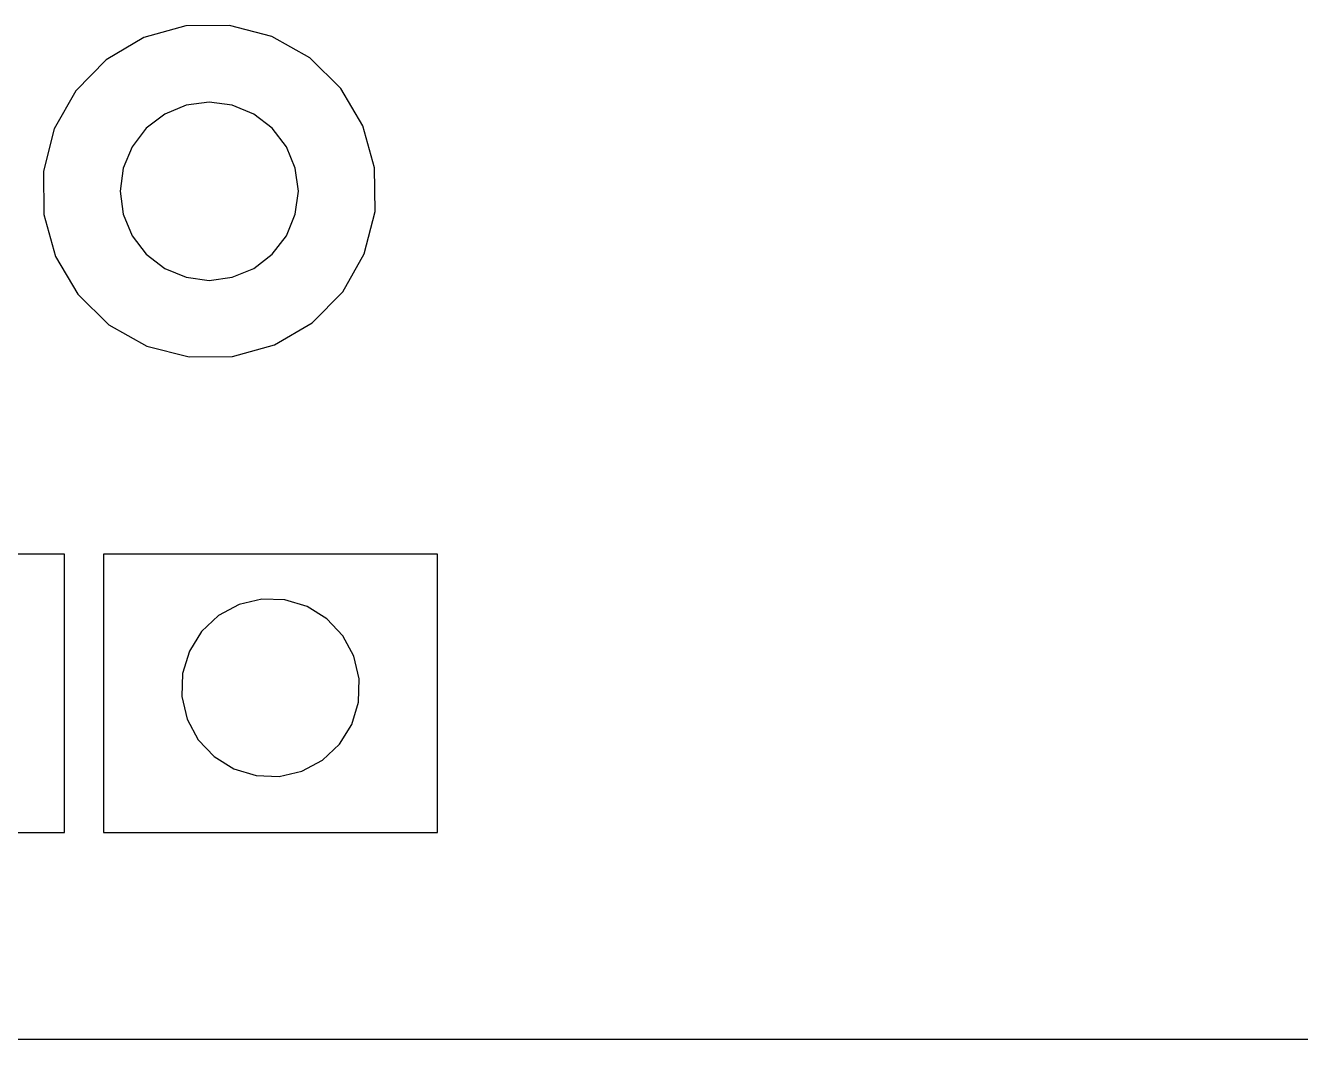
# Model space of a CAD drawing. Header units: metres. Extents: x -60 to 110, y 118 to 308.
# Drawn here: x 32.19 to 55.09, y 266.4 to 284.61 of the extents above; entities that cross this region are included whole.
import ezdxf

# ---------------------------------------------------------------- set-up
doc = ezdxf.new("R2010")
doc.units = ezdxf.units.M

msp = doc.modelspace()

# ---------------------------------------------------------------- linework, layer by layer
at = {"layer": 'Group#5'}
for p, q in [((110.183, 266.396, -2), (0.183, 266.396, -2)), ((110.183, 266.396), (0.183, 266.396))]:
    msp.add_line(p, q, dxfattribs=at)
at = {"layer": 'spacer_round'}
for p, q in [((34.314, 284.395), (33.639, 283.997)), ((34.314, 284.395, -2), (33.639, 283.997, -2)), ((35.068, 284.605), (34.314, 284.395)), ((35.068, 284.605, -2), (34.314, 284.395, -2)), ((34.314, 284.395), (34.314, 284.395, -2)), ((35.851, 284.612), (35.068, 284.605)), ((35.851, 284.612, -2), (35.068, 284.605, -2)), ((35.068, 284.605), (35.068, 284.605, -2)), ((36.61, 284.417), (35.851, 284.612)), ((35.851, 284.612), (35.851, 284.612, -2)), ((36.61, 284.417, -2), (35.851, 284.612, -2)), ((36.61, 284.417), (36.61, 284.417, -2)), ((37.292, 284.031), (36.61, 284.417)), ((37.292, 284.031, -2), (36.61, 284.417, -2)), ((33.639, 283.997), (33.091, 283.438)), ((33.639, 283.997, -2), (33.091, 283.438, -2)), ((33.639, 283.997), (33.639, 283.997, -2)), ((37.292, 284.031), (37.292, 284.031, -2)), ((37.85, 283.483), (37.292, 284.031)), ((37.85, 283.483, -2), (37.292, 284.031, -2)), ((37.85, 283.483), (37.85, 283.483, -2)), ((38.248, 282.808), (37.85, 283.483)), ((38.248, 282.808, -2), (37.85, 283.483, -2)), ((33.091, 283.438), (32.705, 282.757)), ((33.091, 283.438, -2), (32.705, 282.757, -2)), ((33.091, 283.438), (33.091, 283.438, -2)), ((34.688, 283.02), (34.356, 282.766)), ((34.688, 283.02, -2), (34.356, 282.766, -2)), ((35.073, 283.18), (34.688, 283.02)), ((35.073, 283.18, -2), (34.688, 283.02, -2)), ((34.688, 283.02), (34.688, 283.02, -2)), ((35.488, 283.234), (35.073, 283.18)), ((35.488, 283.234, -2), (35.073, 283.18, -2)), ((35.073, 283.18), (35.073, 283.18, -2)), ((35.488, 283.234), (35.488, 283.234, -2)), ((35.902, 283.18), (35.488, 283.234)), ((35.902, 283.18, -2), (35.488, 283.234, -2)), ((35.902, 283.18), (35.902, 283.18, -2)), ((36.288, 283.02), (35.902, 283.18)), ((36.288, 283.02, -2), (35.902, 283.18, -2)), ((36.288, 283.02), (36.288, 283.02, -2)), ((36.619, 282.766), (36.288, 283.02)), ((36.619, 282.766, -2), (36.288, 283.02, -2)), ((38.248, 282.808), (38.248, 282.808, -2)), ((38.458, 282.054), (38.248, 282.808)), ((38.458, 282.054, -2), (38.248, 282.808, -2)), ((32.705, 282.757), (32.51, 281.998)), ((32.705, 282.757, -2), (32.51, 281.998, -2)), ((32.705, 282.757), (32.705, 282.757, -2)), ((34.356, 282.766), (34.102, 282.434)), ((34.356, 282.766, -2), (34.102, 282.434, -2)), ((34.356, 282.766), (34.356, 282.766, -2)), ((36.619, 282.766), (36.619, 282.766, -2)), ((36.873, 282.434), (36.619, 282.766)), ((36.873, 282.434, -2), (36.619, 282.766, -2)), ((34.102, 282.434), (33.942, 282.048)), ((34.102, 282.434, -2), (33.942, 282.048, -2)), ((34.102, 282.434), (34.102, 282.434, -2)), ((36.873, 282.434), (36.873, 282.434, -2)), ((37.033, 282.048), (36.873, 282.434)), ((37.033, 282.048, -2), (36.873, 282.434, -2)), ((32.51, 281.998), (32.517, 281.215)), ((32.51, 281.998), (32.51, 281.998, -2)), ((32.51, 281.998, -2), (32.517, 281.215, -2)), ((33.942, 282.048), (33.888, 281.634)), ((33.942, 282.048, -2), (33.888, 281.634, -2)), ((33.942, 282.048), (33.942, 282.048, -2)), ((37.033, 282.048), (37.033, 282.048, -2)), ((37.088, 281.634), (37.033, 282.048)), ((37.088, 281.634, -2), (37.033, 282.048, -2)), ((38.465, 281.271), (38.458, 282.054)), ((38.458, 282.054), (38.458, 282.054, -2)), ((38.465, 281.271, -2), (38.458, 282.054, -2)), ((33.888, 281.634), (33.888, 281.634, -2)), ((33.888, 281.634), (33.942, 281.22)), ((33.888, 281.634, -2), (33.942, 281.22, -2)), ((37.033, 281.22), (37.088, 281.634)), ((37.033, 281.22, -2), (37.088, 281.634, -2)), ((37.088, 281.634), (37.088, 281.634, -2)), ((32.517, 281.215), (32.727, 280.461)), ((32.517, 281.215), (32.517, 281.215, -2)), ((32.517, 281.215, -2), (32.727, 280.461, -2)), ((33.942, 281.22), (33.942, 281.22, -2)), ((33.942, 281.22), (34.102, 280.834)), ((33.942, 281.22, -2), (34.102, 280.834, -2)), ((36.873, 280.834), (37.033, 281.22)), ((36.873, 280.834, -2), (37.033, 281.22, -2)), ((37.033, 281.22), (37.033, 281.22, -2)), ((38.27, 280.512), (38.465, 281.271)), ((38.27, 280.512, -2), (38.465, 281.271, -2)), ((38.465, 281.271), (38.465, 281.271, -2)), ((34.102, 280.834), (34.102, 280.834, -2)), ((34.102, 280.834), (34.356, 280.503)), ((34.102, 280.834, -2), (34.356, 280.503, -2)), ((36.619, 280.503), (36.873, 280.834)), ((36.619, 280.503, -2), (36.873, 280.834, -2)), ((36.873, 280.834), (36.873, 280.834, -2)), ((34.356, 280.503), (34.356, 280.503, -2)), ((34.356, 280.503), (34.688, 280.249)), ((34.356, 280.503, -2), (34.688, 280.249, -2)), ((36.288, 280.249), (36.619, 280.503)), ((36.288, 280.249, -2), (36.619, 280.503, -2)), ((36.619, 280.503), (36.619, 280.503, -2)), ((37.884, 279.83), (38.27, 280.512)), ((37.884, 279.83, -2), (38.27, 280.512, -2)), ((38.27, 280.512), (38.27, 280.512, -2)), ((32.727, 280.461), (33.125, 279.786)), ((32.727, 280.461), (32.727, 280.461, -2)), ((32.727, 280.461, -2), (33.125, 279.786, -2)), ((34.688, 280.249), (34.688, 280.249, -2)), ((34.688, 280.249), (35.073, 280.089)), ((34.688, 280.249, -2), (35.073, 280.089, -2)), ((35.073, 280.089), (35.073, 280.089, -2)), ((35.073, 280.089), (35.488, 280.034)), ((35.073, 280.089, -2), (35.488, 280.034, -2)), ((35.488, 280.034), (35.902, 280.089)), ((35.488, 280.034, -2), (35.902, 280.089, -2)), ((35.902, 280.089), (36.288, 280.249)), ((35.902, 280.089, -2), (36.288, 280.249, -2)), ((35.902, 280.089), (35.902, 280.089, -2)), ((36.288, 280.249), (36.288, 280.249, -2)), ((35.488, 280.034), (35.488, 280.034, -2)), ((37.336, 279.271), (37.884, 279.83)), ((37.336, 279.271, -2), (37.884, 279.83, -2)), ((37.884, 279.83), (37.884, 279.83, -2)), ((33.125, 279.786), (33.683, 279.237)), ((33.125, 279.786), (33.125, 279.786, -2)), ((33.125, 279.786, -2), (33.683, 279.237, -2)), ((33.683, 279.237), (34.365, 278.852)), ((33.683, 279.237), (33.683, 279.237, -2)), ((33.683, 279.237, -2), (34.365, 278.852, -2)), ((36.661, 278.874), (37.336, 279.271)), ((36.661, 278.874, -2), (37.336, 279.271, -2)), ((37.336, 279.271), (37.336, 279.271, -2)), ((34.365, 278.852), (35.124, 278.657)), ((34.365, 278.852), (34.365, 278.852, -2)), ((34.365, 278.852, -2), (35.124, 278.657, -2)), ((35.907, 278.664), (36.661, 278.874)), ((35.907, 278.664, -2), (36.661, 278.874, -2)), ((36.661, 278.874), (36.661, 278.874, -2)), ((35.124, 278.657), (35.907, 278.664)), ((35.124, 278.657, -2), (35.907, 278.664, -2)), ((35.124, 278.657), (35.124, 278.657, -2)), ((35.907, 278.664), (35.907, 278.664, -2))]:
    msp.add_line(p, q, dxfattribs=at)
at = {"layer": 'spacer_square'}
for p, q in [((32.888, 275.115, -2), (26.888, 275.115, -2)), ((32.888, 275.115), (26.888, 275.115)), ((32.888, 270.115, -2), (32.888, 275.115, -2)), ((32.888, 275.115), (32.888, 275.115, -2)), ((32.888, 270.115), (32.888, 275.115)), ((33.588, 275.115, -2), (33.588, 270.115, -2)), ((39.588, 275.115, -2), (33.588, 275.115, -2)), ((33.588, 275.115), (33.588, 275.115, -2)), ((33.588, 275.115), (33.588, 270.115)), ((39.588, 275.115), (33.588, 275.115)), ((39.588, 270.115, -2), (39.588, 275.115, -2)), ((39.588, 275.115), (39.588, 275.115, -2)), ((39.588, 270.115), (39.588, 275.115)), ((36.022, 274.211, -2), (35.654, 274.014, -2)), ((36.022, 274.211), (35.654, 274.014)), ((36.429, 274.307, -2), (36.022, 274.211, -2)), ((36.429, 274.307), (36.022, 274.211)), ((36.022, 274.211), (36.022, 274.211, -2)), ((36.847, 274.293, -2), (36.429, 274.307, -2)), ((36.429, 274.307), (36.429, 274.307, -2)), ((36.847, 274.293), (36.429, 274.307)), ((37.246, 274.173, -2), (36.847, 274.293, -2)), ((36.847, 274.293), (36.847, 274.293, -2)), ((37.246, 274.173), (36.847, 274.293)), ((37.601, 273.952, -2), (37.246, 274.173, -2)), ((37.246, 274.173), (37.246, 274.173, -2)), ((37.601, 273.952), (37.246, 274.173)), ((35.654, 274.014, -2), (35.35, 273.728, -2)), ((35.654, 274.014), (35.35, 273.728)), ((35.654, 274.014), (35.654, 274.014, -2)), ((37.887, 273.648, -2), (37.601, 273.952, -2)), ((37.601, 273.952), (37.601, 273.952, -2)), ((37.887, 273.648), (37.601, 273.952)), ((35.35, 273.728, -2), (35.13, 273.374, -2)), ((35.35, 273.728), (35.13, 273.374)), ((35.35, 273.728), (35.35, 273.728, -2)), ((38.084, 273.28, -2), (37.887, 273.648, -2)), ((37.887, 273.648), (37.887, 273.648, -2)), ((38.084, 273.28), (37.887, 273.648)), ((35.13, 273.374, -2), (35.009, 272.974, -2)), ((35.13, 273.374), (35.009, 272.974)), ((35.13, 273.374), (35.13, 273.374, -2)), ((38.18, 272.873, -2), (38.084, 273.28, -2)), ((38.084, 273.28), (38.084, 273.28, -2)), ((38.18, 272.873), (38.084, 273.28)), ((35.009, 272.974, -2), (34.995, 272.556, -2)), ((35.009, 272.974), (34.995, 272.556)), ((35.009, 272.974), (35.009, 272.974, -2)), ((38.166, 272.456, -2), (38.18, 272.873, -2)), ((38.166, 272.456), (38.18, 272.873)), ((38.18, 272.873), (38.18, 272.873, -2)), ((34.995, 272.556), (35.091, 272.15)), ((34.995, 272.556, -2), (35.091, 272.15, -2)), ((34.995, 272.556), (34.995, 272.556, -2)), ((38.046, 272.056, -2), (38.166, 272.456, -2)), ((38.046, 272.056), (38.166, 272.456)), ((38.166, 272.456), (38.166, 272.456, -2)), ((35.091, 272.15), (35.288, 271.781)), ((35.091, 272.15, -2), (35.288, 271.781, -2)), ((35.091, 272.15), (35.091, 272.15, -2)), ((37.825, 271.701, -2), (38.046, 272.056, -2)), ((37.825, 271.701), (38.046, 272.056)), ((38.046, 272.056), (38.046, 272.056, -2)), ((35.288, 271.781), (35.574, 271.477)), ((35.288, 271.781, -2), (35.574, 271.477, -2)), ((35.288, 271.781), (35.288, 271.781, -2)), ((37.521, 271.415), (37.825, 271.701)), ((37.521, 271.415, -2), (37.825, 271.701, -2)), ((37.825, 271.701), (37.825, 271.701, -2)), ((35.574, 271.477), (35.929, 271.257)), ((35.574, 271.477, -2), (35.929, 271.257, -2)), ((35.574, 271.477), (35.574, 271.477, -2)), ((37.153, 271.218), (37.521, 271.415)), ((37.153, 271.218, -2), (37.521, 271.415, -2)), ((37.521, 271.415), (37.521, 271.415, -2)), ((35.929, 271.257), (36.328, 271.136)), ((35.929, 271.257, -2), (36.328, 271.136, -2)), ((35.929, 271.257), (35.929, 271.257, -2)), ((36.328, 271.136), (36.746, 271.122)), ((36.328, 271.136, -2), (36.746, 271.122, -2)), ((36.328, 271.136), (36.328, 271.136, -2)), ((36.746, 271.122), (37.153, 271.218)), ((36.746, 271.122, -2), (37.153, 271.218, -2)), ((36.746, 271.122), (36.746, 271.122, -2)), ((37.153, 271.218), (37.153, 271.218, -2)), ((26.888, 270.115, -2), (32.888, 270.115, -2)), ((26.888, 270.115), (32.888, 270.115)), ((32.888, 270.115), (32.888, 270.115, -2)), ((33.588, 270.115, -2), (39.588, 270.115, -2)), ((33.588, 270.115), (33.588, 270.115, -2)), ((33.588, 270.115), (39.588, 270.115)), ((39.588, 270.115), (39.588, 270.115, -2))]:
    msp.add_line(p, q, dxfattribs=at)

doc.saveas('drawing.dxf')
